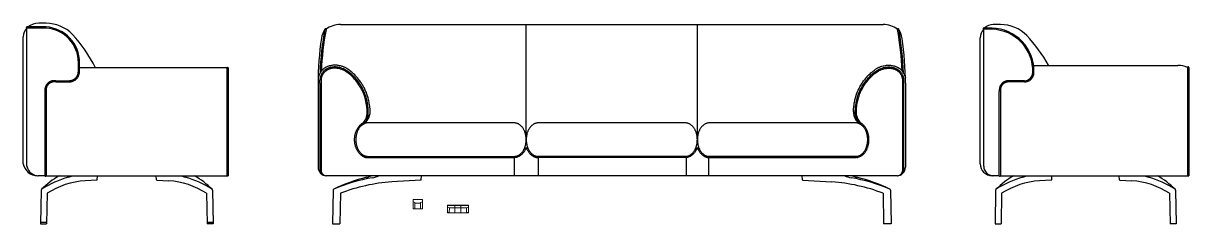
# Model space of a CAD drawing. Header units: inches. Extents: x 327481 to 195042051, y -335014 to 44773228.
# Drawn here: x 394251 to 399112, y -319602 to -318767 of the extents above; entities that cross this region are included whole.
import ezdxf

# ---------------------------------------------------------------- set-up
doc = ezdxf.new("R2010")
doc.units = ezdxf.units.IN
doc.header["$MEASUREMENT"] = 0
doc.layers.add('furniture', color=251, linetype='Continuous', lineweight=13)

# ---------------------------------------------------------------- blocks, each defined once
blk = doc.blocks.new('dtjmh')
at = {"color": 0, "ltscale": 60}
for p, q in [((396299.4, -320697.4), (396342.8, -320697.4)), ((396299.4, -320697.6), (396342.8, -320697.6)), ((396299.4, -320697.7), (396299.4, -320727.8)), ((396306.8, -320727.6), (396299.4, -320727.6)), ((396330.1, -320727.8), (396299.4, -320727.8)), ((396330.1, -320697), (396300.1, -320697)), ((396307, -320707.1), (396306.8, -320727.8)), ((396330.1, -320707.1), (396306.8, -320707.1)), ((396330.1, -320697), (396330.1, -320707.1)), ((396330.1, -320697), (396330.1, -320707.1)), ((396330.1, -320697), (396342.8, -320697)), ((396330.1, -320707.1), (396342.8, -320707.1)), ((396330.1, -320707.8), (396330.1, -320727.1)), ((396330.1, -320707.8), (396330.1, -320727.1)), ((396330.1, -320727.8), (396342.8, -320727.8)), ((396355.4, -320697), (396342.8, -320697)), ((396386.1, -320697.4), (396342.8, -320697.4)), ((396386.2, -320697.6), (396342.8, -320697.6)), ((396355.4, -320707.1), (396342.8, -320707.1)), ((396355.4, -320727.8), (396342.8, -320727.8)), ((396355.4, -320697), (396385.5, -320697)), ((396355.4, -320697), (396355.4, -320707.1)), ((396355.4, -320697), (396355.4, -320707.1)), ((396355.4, -320707.1), (396378.8, -320707.1)), ((396355.4, -320707.8), (396355.4, -320727.1)), ((396355.4, -320707.8), (396355.4, -320727.1)), ((396355.4, -320727.8), (396386.2, -320727.8)), ((396378.5, -320707.1), (396378.8, -320727.8)), ((396378.8, -320727.6), (396386.2, -320727.6)), ((396386.2, -320697.7), (396386.2, -320727.8))]:
    blk.add_line(p, q, dxfattribs=at)
for centre, radius, start, end in [((396300.1, -320697.7), 0.709, 90, 180), ((396307, -320692.7), 14.4, 237.8397, 269.0592), ((396329.4, -320707.8), 0.709, 0, 90), ((396329.4, -320707.8), 0.709, 0, 90), ((396329.4, -320727.1), 0.709, 270, 0), ((396329.4, -320727.1), 0.709, 270, 0), ((396330.8, -320707.8), 0.709, 90, 180), ((396330.8, -320707.8), 0.709, 90, 180), ((396330.8, -320727.1), 0.709, 180, 270), ((396330.8, -320727.1), 0.709, 180, 270), ((396354.7, -320707.8), 0.709, 0, 90), ((396354.7, -320707.8), 0.709, 0, 90), ((396354.7, -320727.1), 0.709, 270, 0), ((396354.7, -320727.1), 0.709, 270, 0), ((396356.1, -320707.8), 0.709, 90, 180), ((396356.1, -320707.8), 0.709, 90, 180), ((396356.1, -320727.1), 0.709, 180, 270), ((396356.1, -320727.1), 0.709, 180, 270), ((396378.5, -320692.7), 14.4, 270.9408, 302.1603), ((396385.5, -320697.7), 0.709, 0, 90)]:
    blk.add_arc(centre, radius, start, end, dxfattribs=at)
blk = doc.blocks.new('dfdsgh')
at = {"color": 0, "ltscale": 60}
for p, q in [((393559.8, -320138.9), (393559.8, -320176.2)), ((393597.5, -320137), (393561.7, -320137)), ((393567.6, -320149.3), (393567.6, -320176.2)), ((393579.6, -320152), (393567.6, -320152)), ((393579.6, -320152), (393591.6, -320152)), ((393591.6, -320149.3), (393591.6, -320176.2)), ((393599.3, -320138.9), (393599.3, -320176.2)), ((393599.3, -320176.2), (393559.8, -320176.2))]:
    blk.add_line(p, q, dxfattribs=at)
for centre, radius, start, end in [((393561.7, -320138.9), 1.86, 90, 180), ((393561.7, -320145.7), 1.86, 180, 257.4913), ((393551.2, -320192.8), 46.5, 69.3925, 77.4913), ((393607.9, -320192.8), 46.5, 102.4983, 110.6075), ((393597.5, -320138.9), 1.86, 0, 90), ((393597.5, -320145.7), 1.86, 282.4983, 0)]:
    blk.add_arc(centre, radius, start, end, dxfattribs=at)

msp = doc.modelspace()

# ---------------------------------------------------------------- linework, layer by layer
at = {"color": 0, "ltscale": 60}
for p, q in [((394345.622, -318781.541), (394265.939, -318781.541)), ((394265.939, -319361.541), (394265.939, -318786.541)), ((394345.622, -318786.541), (394265.939, -318786.541)), ((394345.622, -318766.541), (394315.468, -318766.541)), ((395573.645, -318771.541), (397837.687, -318771.541)), ((396348.761, -319251.098), (396348.761, -318771.541)), ((397062.571, -319251.098), (397062.571, -318771.541)), ((398291.925, -318786.541), (398257.177, -318786.541)), ((398257.177, -319361.541), (398257.177, -318791.541)), ((398291.925, -318791.541), (398257.177, -318791.541)), ((398326.861, -318771.541), (398296.707, -318771.541)), ((394250.939, -319351.541), (394250.939, -318822.248)), ((398242.177, -319351.541), (398242.177, -318827.248)), ((394480.622, -318964.605), (394480.622, -318931.541)), ((394485.622, -318964.874), (394485.622, -318931.541)), ((398465.021, -318941.796), (399066.996, -318941.796)), ((395099.939, -318951.723), (394485.622, -318951.723)), ((395099.939, -318951.723), (395099.939, -319401.541)), ((395104.939, -318951.723), (395104.939, -319401.541)), ((399107.177, -318950.223), (399107.177, -319401.541)), ((399112.177, -318950.223), (399112.177, -319401.541)), ((394385.939, -319010.704), (394439.497, -319010.704)), ((394385.975, -319005.704), (394439.523, -319005.704)), ((395480.666, -319016.593), (395480.666, -319366.541)), ((395488.166, -319016.593), (395488.166, -319376.541)), ((395493.166, -319003.3), (395493.166, -319381.541)), ((397918.166, -319016.593), (397918.166, -319381.541)), ((397923.166, -319016.593), (397923.166, -319376.541)), ((397930.666, -319016.593), (397930.666, -319366.541)), ((398322.177, -319401.541), (398322.177, -319050.741)), ((397012.608, -319181.541), (396395.348, -319181.541)), ((396298.803, -319326.098), (396298.803, -319401.541)), ((396398.72, -319326.098), (396398.72, -319401.541)), ((397012.571, -319321.098), (396398.761, -319321.098)), ((397015.315, -319326.498), (397015.315, -319401.541)), ((397109.706, -319326.498), (397109.706, -319401.541)), ((397726.308, -319321.098), (397112.571, -319321.098)), ((394340.939, -319401.541), (394310.939, -319401.541)), ((394345.939, -319401.541), (395104.939, -319401.541)), ((394558.605, -319419.661), (394508.45, -319422.942)), ((394559.538, -319418.715), (394560.438, -319401.541)), ((394806.339, -319418.715), (394805.439, -319401.541)), ((394807.272, -319419.661), (394857.427, -319422.942)), ((397898.166, -319401.541), (395513.166, -319401.541)), ((395909.798, -319419.661), (395787.578, -319427.656)), ((395910.732, -319418.715), (395911.632, -319401.541)), ((397500.601, -319418.715), (397499.701, -319401.541)), ((397501.534, -319419.661), (397623.755, -319427.656)), ((398322.177, -319401.541), (398292.177, -319401.541)), ((398326.662, -319401.541), (399112.177, -319401.541)), ((398539.844, -319419.661), (398489.689, -319422.942)), ((398540.777, -319418.715), (398541.677, -319401.541)), ((398823.577, -319418.715), (398822.677, -319401.541)), ((398824.511, -319419.661), (398874.665, -319422.942)), ((394325.545, -319461.845), (394323.2, -319601.541)), ((394350.386, -319474.94), (394348.267, -319601.541)), ((395015.491, -319474.94), (395017.61, -319601.541)), ((395040.332, -319461.845), (395042.677, -319601.541)), ((395542.838, -319461.845), (395540.493, -319601.541)), ((395573.713, -319474.94), (395571.593, -319601.541)), ((397837.62, -319474.94), (397839.739, -319601.541)), ((397868.494, -319461.845), (397870.84, -319601.541)), ((398306.784, -319461.845), (398304.438, -319601.541)), ((398331.625, -319474.94), (398329.505, -319601.541)), ((399032.729, -319474.94), (399034.849, -319601.541)), ((399057.57, -319461.845), (399059.916, -319601.541)), ((394323.2, -319601.541), (394348.267, -319601.541)), ((394323.3, -319595.541), (394348.367, -319595.541)), ((395017.51, -319595.541), (395042.577, -319595.541)), ((395042.677, -319601.541), (395017.61, -319601.541)), ((395540.493, -319601.541), (395571.593, -319601.541)), ((397870.84, -319601.541), (397839.739, -319601.541)), ((398304.438, -319601.541), (398329.505, -319601.541)), ((399059.916, -319601.541), (399034.849, -319601.541))]:
    msp.add_line(p, q, dxfattribs=at)
for points in [[(395697.574, -319135.075), (395697.474, -319130.36), (395697.117, -319123.329), (395696.534, -319116.364), (395695.956, -319111.146), (395695.266, -319105.94), (395694.244, -319099.411), (395693.364, -319094.535), (395692.383, -319089.679), (395691.296, -319084.824), (395689.466, -319077.588), (395688.106, -319072.782), (395685.856, -319065.636), (395684.384, -319061.388), (395682.004, -319055.078), (395680.307, -319050.916), (395677.596, -319044.743), (395675.682, -319040.678), (395672.652, -319034.657), (395670.529, -319030.699), (395667.192, -319024.845), (395664.869, -319021.004), (395661.236, -319015.333), (395657.749, -319010.228), (395655.038, -319006.465), (395652.248, -319002.762), (395649.379, -318999.12), (395644.931, -318993.777), (395641.87, -318990.297), (395637.137, -318985.206), (395633.595, -318981.609), (395628.126, -318976.373), (395624.619, -318973.201), (395621.046, -318970.106), (395617.408, -318967.084), (395613.708, -318964.137), (395610.407, -318961.615), (395605.342, -318957.986), (395603.107, -318956.495), (395600.836, -318955.057), (395598.477, -318953.648), (395596.079, -318952.309), (395594.085, -318951.268), (395591.043, -318949.812), (395588.288, -318948.627), (395586.193, -318947.805), (395584.078, -318947.038), (395581.491, -318946.176), (395578.881, -318945.385), (395573.684, -318944.007), (395570.574, -318943.291), (395565.875, -318942.371), (395563.455, -318941.979), (395559.808, -318941.505), (395557.315, -318941.266), (395553.566, -318941.042), (395550.117, -318940.989), (395547.53, -318941.045), (395544.946, -318941.18), (395542.378, -318941.395), (395538.542, -318941.861), (395536.005, -318942.267), (395532.226, -318943.015), (395529.474, -318943.671), (395527.426, -318944.223), (395525.394, -318944.83), (395523.343, -318945.504), (395520.305, -318946.625), (395518.276, -318947.461), (395515.285, -318948.834), (395513.466, -318949.757), (395511.677, -318950.736), (395509.901, -318951.781), (395508.16, -318952.883), (395506.439, -318954.055), (395504.758, -318955.285), (395503.103, -318956.588), (395501.496, -318957.951), (395500.233, -318959.098), (395498.406, -318960.891), (395497.088, -318962.296), (395495.819, -318963.747), (395494.626, -318965.208), (395493.48, -318966.705), (395492.391, -318968.221), (395491.347, -318969.769), (395489.811, -318972.231), (395488.727, -318974.119), (395487.697, -318976.037), (395486.655, -318978.124), (395485.221, -318981.316), (395484.546, -318982.997), (395483.629, -318985.554), (395480.86, -318994.374)], [(397713.759, -319135.075), (397713.859, -319130.36), (397714.216, -319123.329), (397714.799, -319116.364), (397715.376, -319111.146), (397716.066, -319105.94), (397717.089, -319099.411), (397717.969, -319094.535), (397718.95, -319089.679), (397720.037, -319084.824), (397721.866, -319077.588), (397723.227, -319072.782), (397725.476, -319065.636), (397726.949, -319061.388), (397729.328, -319055.078), (397731.026, -319050.916), (397733.737, -319044.743), (397735.651, -319040.678), (397738.681, -319034.657), (397740.803, -319030.699), (397744.14, -319024.845), (397746.464, -319021.004), (397750.096, -319015.333), (397753.584, -319010.228), (397756.295, -319006.465), (397759.085, -319002.762), (397761.953, -318999.12), (397766.402, -318993.777), (397769.463, -318990.297), (397774.196, -318985.206), (397777.737, -318981.609), (397783.207, -318976.373), (397786.713, -318973.201), (397790.286, -318970.106), (397793.925, -318967.084), (397797.625, -318964.137), (397800.926, -318961.615), (397805.991, -318957.986), (397808.226, -318956.495), (397810.496, -318955.057), (397812.855, -318953.648), (397815.254, -318952.309), (397817.248, -318951.268), (397820.289, -318949.812), (397823.045, -318948.627), (397825.14, -318947.805), (397827.255, -318947.038), (397829.842, -318946.176), (397832.451, -318945.385), (397837.649, -318944.007), (397840.759, -318943.291), (397845.457, -318942.371), (397847.878, -318941.979), (397851.525, -318941.505), (397854.017, -318941.266), (397857.767, -318941.042), (397861.216, -318940.989), (397863.803, -318941.045), (397866.387, -318941.18), (397868.955, -318941.395), (397872.791, -318941.861), (397875.327, -318942.267), (397879.107, -318943.015), (397881.858, -318943.671), (397883.906, -318944.223), (397885.939, -318944.83), (397887.99, -318945.504), (397891.028, -318946.625), (397893.057, -318947.461), (397896.048, -318948.834), (397897.866, -318949.757), (397899.656, -318950.736), (397901.431, -318951.781), (397903.172, -318952.883), (397904.894, -318954.055), (397906.575, -318955.285), (397908.23, -318956.588), (397909.836, -318957.951), (397911.1, -318959.098), (397912.927, -318960.891), (397914.245, -318962.296), (397915.514, -318963.747), (397916.707, -318965.208), (397917.853, -318966.705), (397918.942, -318968.221), (397919.985, -318969.769), (397921.521, -318972.231), (397922.606, -318974.119), (397923.635, -318976.037), (397924.678, -318978.124), (397926.112, -318981.316), (397926.787, -318982.997), (397930.452, -318993.217)], [(394439.523, -319005.704), (394441.298, -319005.675), (394443.052, -319005.588), (394444.784, -319005.441), (394446.491, -319005.237), (394448.173, -319004.975), (394449.828, -319004.654), (394451.453, -319004.277), (394453.049, -319003.842), (394454.612, -319003.35), (394456.142, -319002.803), (394457.637, -319002.199), (394459.095, -319001.541), (394460.516, -319000.828), (394461.898, -319000.061), (394463.239, -318999.241), (394464.538, -318998.369), (394465.794, -318997.445), (394467.006, -318996.471), (394468.173, -318995.447), (394469.293, -318994.374), (394470.365, -318993.254), (394471.389, -318992.088), (394472.363, -318990.876), (394473.287, -318989.619), (394474.159, -318988.32), (394474.979, -318986.979), (394475.746, -318985.597), (394476.459, -318984.177), (394477.118, -318982.718), (394477.721, -318981.223), (394478.269, -318979.693), (394478.761, -318978.13), (394479.195, -318976.535), (394479.573, -318974.909), (394479.893, -318973.254), (394480.156, -318971.572), (394480.36, -318969.865), (394480.506, -318968.133), (394480.594, -318966.379), (394480.623, -318964.605)], [(394439.523, -319010.704), (394442.055, -319010.65), (394444.556, -319010.486), (394447.022, -319010.211), (394449.449, -319009.826), (394451.834, -319009.33), (394454.17, -319008.723), (394456.455, -319008.005), (394458.683, -319007.177), (394460.851, -319006.24), (394462.952, -319005.195), (394464.984, -319004.043), (394466.941, -319002.786), (394468.818, -319001.427), (394470.612, -318999.967), (394472.319, -318998.41), (394473.934, -318996.76), (394475.454, -318995.02), (394476.876, -318993.193), (394478.197, -318991.285), (394479.414, -318989.299), (394480.525, -318987.24), (394481.529, -318985.113), (394482.425, -318982.922), (394483.21, -318980.671), (394483.886, -318978.366), (394484.45, -318976.011), (394484.904, -318973.61), (394485.247, -318971.167), (394485.48, -318968.687), (394485.602, -318966.174), (394485.622, -318964.874)], [(395688.987, -319152.243), (395689.311, -319150.032), (395689.572, -319147.813), (395689.797, -319145.263), (395690.004, -319141.43), (395690.074, -319138.288), (395690.074, -319135.145), (395689.977, -319130.618), (395689.634, -319123.834), (395689.07, -319117.087), (395688.51, -319112.039), (395687.842, -319107.004), (395686.851, -319100.676), (395685.998, -319095.948), (395685.047, -319091.24), (395683.996, -319086.545), (395682.227, -319079.548), (395680.914, -319074.911), (395678.744, -319068.016), (395677.324, -319063.92), (395675.03, -319057.836), (395673.392, -319053.822), (395670.778, -319047.867), (395668.93, -319043.943), (395666.006, -319038.133), (395663.957, -319034.311), (395660.735, -319028.66), (395658.492, -319024.951), (395654.984, -319019.475), (395651.617, -319014.547), (395649, -319010.915), (395646.307, -319007.339), (395643.539, -319003.825), (395639.246, -318998.669), (395636.294, -318995.313), (395631.729, -318990.403), (395628.312, -318986.932), (395623.035, -318981.88), (395619.647, -318978.816), (395616.195, -318975.825), (395612.675, -318972.902), (395609.095, -318970.051), (395605.945, -318967.643), (395601.112, -318964.179), (395596.903, -318961.443), (395594.731, -318960.146), (395592.522, -318958.912), (395590.712, -318957.967), (395587.95, -318956.644), (395585.44, -318955.566), (395581.607, -318954.119), (395577.764, -318952.874), (395574.85, -318952.045), (395571.915, -318951.295), (395568.997, -318950.623), (395564.592, -318949.76), (395561.795, -318949.317), (395558.986, -318948.96), (395556.712, -318948.741), (395553.291, -318948.537), (395550.155, -318948.489), (395547.804, -318948.54), (395545.455, -318948.663), (395543.113, -318948.858), (395539.615, -318949.284), (395537.298, -318949.654), (395533.844, -318950.338), (395531.344, -318950.934), (395527.635, -318951.987), (395525.79, -318952.593), (395523.057, -318953.602), (395521.246, -318954.348), (395518.577, -318955.573), (395516.965, -318956.392), (395515.378, -318957.259), (395513.811, -318958.181), (395512.275, -318959.154), (395510.765, -318960.181), (395509.292, -318961.259), (395507.851, -318962.394), (395506.453, -318963.58), (395505.094, -318964.823), (395503.784, -318966.118), (395502.645, -318967.333), (395501.548, -318968.587), (395499.901, -318970.643), (395498.734, -318972.238), (395497.624, -318973.874), (395496.248, -318976.08), (395495.277, -318977.771), (395494.355, -318979.49), (395493.423, -318981.356), (395492.14, -318984.209), (395491.408, -318986.052), (395490.746, -318987.92), (395490.265, -318989.452), (395489.644, -318991.778), (395489.251, -318993.594), (395488.792, -318996.343), (395488.475, -318999.006), (395488.174, -319003.027)], [(395684.049, -319151.454), (395684.354, -319149.379), (395684.598, -319147.298), (395684.811, -319144.885), (395684.956, -319142.466), (395685.067, -319138.831), (395685.074, -319135.192), (395684.94, -319129.677), (395684.645, -319124.169), (395684.2, -319118.671), (395683.613, -319113.185), (395682.893, -319107.713), (395681.655, -319099.975), (395680.157, -319092.282), (395678.389, -319084.647), (395676.341, -319077.083), (395675.208, -319073.331), (395674.002, -319069.602), (395672.258, -319064.615), (395670.381, -319059.675), (395668.371, -319054.785), (395666.232, -319049.949), (395663.966, -319045.169), (395661.575, -319040.45), (395659.063, -319035.793), (395656.43, -319031.204), (395653.681, -319026.684), (395650.816, -319022.237), (395646.685, -319016.237), (395642.346, -319010.391), (395637.802, -319004.708), (395633.06, -318999.197), (395628.124, -318993.868), (395623.945, -318989.647), (395619.641, -318985.552), (395615.217, -318981.58), (395610.676, -318977.727), (395606.02, -318973.993), (395602.199, -318971.089), (395598.292, -318968.308), (395594.281, -318965.7), (395592.232, -318964.476), (395590.151, -318963.314), (395588.037, -318962.219), (395585.888, -318961.199), (395582.952, -318959.954), (395579.96, -318958.84), (395576.919, -318957.843), (395573.841, -318956.952), (395570.735, -318956.154), (395567.246, -318955.362), (395563.736, -318954.686), (395560.208, -318954.145), (395556.665, -318953.755), (395553.107, -318953.534), (395549.452, -318953.497), (395545.795, -318953.652), (395542.147, -318953.993), (395538.52, -318954.517), (395534.924, -318955.22), (395532.009, -318955.928), (395529.129, -318956.759), (395526.292, -318957.721), (395523.504, -318958.821), (395520.773, -318960.065), (395519.298, -318960.814), (395517.845, -318961.608), (395516.418, -318962.448), (395515.018, -318963.334), (395513.649, -318964.265), (395512.314, -318965.242), (395511.016, -318966.265), (395509.757, -318967.332), (395508.541, -318968.445), (395507.369, -318969.603), (395506.349, -318970.691), (395505.368, -318971.814), (395504.424, -318972.969), (395502.646, -318975.369), (395501.007, -318977.875), (395499.865, -318979.812), (395498.794, -318981.792), (395497.728, -318983.946), (395496.753, -318986.139), (395495.882, -318988.369), (395495.13, -318990.635), (395494.508, -318992.936), (395494.077, -318994.977), (395493.743, -318997.04), (395493.489, -318999.118), (395493.166, -319003.301)], [(397722.346, -319152.243), (397722.022, -319150.032), (397721.761, -319147.813), (397721.536, -319145.263), (397721.329, -319141.43), (397721.259, -319138.288), (397721.259, -319135.145), (397721.356, -319130.618), (397721.699, -319123.834), (397722.263, -319117.087), (397722.822, -319112.039), (397723.49, -319107.004), (397724.481, -319100.676), (397725.335, -319095.948), (397726.285, -319091.24), (397727.337, -319086.545), (397729.106, -319079.548), (397730.418, -319074.911), (397732.589, -319068.016), (397734.009, -319063.92), (397736.303, -319057.836), (397737.94, -319053.822), (397740.555, -319047.867), (397742.403, -319043.943), (397745.327, -319038.133), (397747.376, -319034.311), (397750.598, -319028.66), (397752.841, -319024.951), (397756.349, -319019.475), (397759.716, -319014.547), (397762.332, -319010.915), (397765.026, -319007.339), (397767.794, -319003.825), (397772.087, -318998.669), (397775.039, -318995.313), (397779.603, -318990.403), (397783.02, -318986.932), (397788.298, -318981.88), (397791.685, -318978.816), (397795.137, -318975.825), (397798.658, -318972.902), (397802.238, -318970.051), (397805.388, -318967.643), (397810.221, -318964.179), (397814.43, -318961.443), (397816.602, -318960.146), (397818.81, -318958.912), (397820.621, -318957.967), (397823.383, -318956.644), (397825.892, -318955.566), (397829.726, -318954.119), (397833.568, -318952.874), (397836.482, -318952.045), (397839.418, -318951.295), (397842.335, -318950.623), (397846.741, -318949.76), (397849.537, -318949.317), (397852.346, -318948.96), (397854.621, -318948.741), (397858.042, -318948.537), (397861.177, -318948.489), (397863.529, -318948.54), (397865.878, -318948.663), (397868.219, -318948.858), (397871.718, -318949.284), (397874.035, -318949.654), (397877.488, -318950.338), (397879.989, -318950.934), (397883.698, -318951.987), (397885.543, -318952.593), (397888.276, -318953.602), (397890.086, -318954.348), (397892.755, -318955.573), (397894.368, -318956.392), (397895.955, -318957.259), (397897.522, -318958.181), (397899.058, -318959.154), (397900.567, -318960.181), (397902.041, -318961.259), (397903.482, -318962.394), (397904.88, -318963.58), (397906.239, -318964.823), (397907.549, -318966.118), (397908.688, -318967.333), (397909.784, -318968.587), (397911.431, -318970.643), (397912.599, -318972.238), (397913.708, -318973.874), (397915.084, -318976.08), (397916.056, -318977.771), (397916.977, -318979.49), (397917.91, -318981.356), (397919.193, -318984.209), (397919.925, -318986.052), (397920.587, -318987.92), (397921.068, -318989.452), (397921.689, -318991.778), (397922.082, -318993.594), (397922.541, -318996.343), (397922.858, -318999.006), (397923.159, -319003.027)], [(397727.283, -319151.454), (397726.979, -319149.379), (397726.734, -319147.298), (397726.522, -319144.885), (397726.376, -319142.466), (397726.266, -319138.831), (397726.258, -319135.192), (397726.393, -319129.677), (397726.688, -319124.169), (397727.133, -319118.671), (397727.72, -319113.185), (397728.44, -319107.713), (397729.678, -319099.975), (397731.176, -319092.282), (397732.944, -319084.647), (397734.992, -319077.083), (397736.124, -319073.331), (397737.331, -319069.602), (397739.074, -319064.615), (397740.952, -319059.675), (397742.962, -319054.785), (397745.101, -319049.949), (397747.367, -319045.169), (397749.757, -319040.45), (397752.27, -319035.793), (397754.902, -319031.204), (397757.652, -319026.684), (397760.517, -319022.237), (397764.648, -319016.237), (397768.987, -319010.391), (397773.53, -319004.708), (397778.272, -318999.197), (397783.208, -318993.868), (397787.388, -318989.647), (397791.692, -318985.552), (397796.115, -318981.58), (397800.657, -318977.727), (397805.313, -318973.993), (397809.133, -318971.089), (397813.041, -318968.308), (397817.052, -318965.7), (397819.101, -318964.476), (397821.181, -318963.314), (397823.295, -318962.219), (397825.445, -318961.199), (397828.38, -318959.954), (397831.373, -318958.84), (397834.413, -318957.843), (397837.491, -318956.952), (397840.598, -318956.154), (397844.087, -318955.362), (397847.596, -318954.686), (397851.124, -318954.145), (397854.668, -318953.755), (397858.225, -318953.534), (397861.881, -318953.497), (397865.538, -318953.652), (397869.185, -318953.993), (397872.813, -318954.517), (397876.409, -318955.22), (397879.324, -318955.928), (397882.204, -318956.759), (397885.041, -318957.721), (397887.829, -318958.821), (397890.56, -318960.065), (397892.035, -318960.814), (397893.488, -318961.608), (397894.915, -318962.448), (397896.315, -318963.334), (397897.683, -318964.265), (397899.018, -318965.242), (397900.317, -318966.265), (397901.576, -318967.332), (397902.792, -318968.445), (397903.963, -318969.603), (397904.983, -318970.691), (397905.965, -318971.814), (397906.909, -318972.969), (397908.687, -318975.369), (397910.326, -318977.875), (397911.468, -318979.812), (397912.539, -318981.792), (397913.605, -318983.946), (397914.58, -318986.139), (397915.45, -318988.369), (397916.203, -318990.635), (397916.825, -318992.936), (397917.255, -318994.977), (397917.59, -318997.04), (397917.843, -318999.118), (397918.166, -319003.301)], [(394385.975, -319005.704), (394383.955, -319005.593), (394381.956, -319005.554), (394379.981, -319005.588), (394378.032, -319005.694), (394376.111, -319005.873), (394374.22, -319006.124), (394372.361, -319006.446), (394370.538, -319006.84), (394368.752, -319007.305), (394367.004, -319007.84), (394365.299, -319008.445), (394363.636, -319009.119), (394362.018, -319009.862), (394360.448, -319010.671), (394358.927, -319011.547), (394357.457, -319012.489), (394356.039, -319013.494), (394354.676, -319014.563), (394353.369, -319015.694), (394352.119, -319016.884), (394350.928, -319018.134), (394349.797, -319019.442), (394348.729, -319020.805), (394347.723, -319022.223), (394346.782, -319023.693), (394345.905, -319025.214), (394345.096, -319026.784), (394344.353, -319028.402), (394343.679, -319030.064), (394343.074, -319031.77), (394342.539, -319033.517), (394342.074, -319035.304), (394341.68, -319037.127), (394341.358, -319038.985), (394341.107, -319040.876), (394340.939, -319042.691), (394340.939, -319401.541)], [(394385.613, -319010.691), (394383.769, -319010.59), (394381.95, -319010.554), (394380.159, -319010.585), (394378.399, -319010.681), (394376.67, -319010.841), (394374.975, -319011.066), (394373.316, -319011.354), (394371.695, -319011.704), (394370.113, -319012.116), (394368.572, -319012.588), (394367.073, -319013.119), (394365.618, -319013.709), (394364.207, -319014.357), (394362.842, -319015.061), (394361.523, -319015.82), (394360.252, -319016.634), (394359.029, -319017.502), (394357.854, -319018.423), (394356.729, -319019.396), (394355.654, -319020.42), (394354.63, -319021.495), (394353.657, -319022.62), (394352.736, -319023.795), (394351.869, -319025.018), (394351.055, -319026.289), (394350.295, -319027.608), (394349.591, -319028.973), (394348.944, -319030.384), (394348.354, -319031.839), (394347.822, -319033.338), (394347.35, -319034.879), (394346.938, -319036.461), (394346.588, -319038.082), (394346.3, -319039.741), (394346.076, -319041.436), (394345.939, -319042.912), (394345.939, -319401.541)], [(398426.861, -319005.704), (398359.164, -319005.704), (398357.349, -319005.873), (398355.458, -319006.124), (398353.6, -319006.446), (398351.777, -319006.84), (398349.99, -319007.305), (398348.243, -319007.84), (398346.537, -319008.445), (398344.875, -319009.119), (398343.257, -319009.862), (398341.687, -319010.671), (398340.166, -319011.547), (398338.696, -319012.489), (398337.278, -319013.494), (398335.915, -319014.563), (398334.607, -319015.694), (398333.357, -319016.884), (398332.167, -319018.134), (398331.036, -319019.442), (398329.967, -319020.805), (398328.962, -319022.223), (398328.02, -319023.693), (398327.144, -319025.214), (398326.334, -319026.784), (398325.592, -319028.402), (398324.918, -319030.064), (398324.313, -319031.77), (398323.778, -319033.517), (398323.313, -319035.304), (398322.919, -319037.127), (398322.596, -319038.985), (398322.346, -319040.876), (398322.167, -319042.798), (398322.061, -319044.747), (398322.027, -319046.722), (398322.066, -319048.721), (398322.177, -319050.741)], [(398426.861, -319010.704), (398359.385, -319010.704), (398357.909, -319010.841), (398356.214, -319011.066), (398354.555, -319011.354), (398352.934, -319011.704), (398351.352, -319012.116), (398349.811, -319012.588), (398348.312, -319013.119), (398346.857, -319013.709), (398345.446, -319014.357), (398344.081, -319015.061), (398342.762, -319015.82), (398341.491, -319016.634), (398340.267, -319017.502), (398339.093, -319018.423), (398337.968, -319019.396), (398336.893, -319020.42), (398335.869, -319021.495), (398334.896, -319022.62), (398333.975, -319023.795), (398333.107, -319025.018), (398332.293, -319026.289), (398331.534, -319027.608), (398330.83, -319028.973), (398330.182, -319030.384), (398329.592, -319031.839), (398329.061, -319033.338), (398328.589, -319034.879), (398328.177, -319036.461), (398327.827, -319038.082), (398327.539, -319039.741), (398327.314, -319041.436), (398327.177, -319042.912), (398327.177, -319401.541)], [(395632.958, -319251.332), (395633.005, -319248.451), (395633.133, -319245.575), (395633.342, -319242.708), (395633.63, -319239.853), (395633.999, -319237.015), (395634.446, -319234.198), (395634.973, -319231.405), (395635.578, -319228.642), (395636.26, -319225.911), (395637.019, -319223.216), (395637.853, -319220.563), (395638.763, -319217.953), (395639.746, -319215.392), (395640.801, -319212.882), (395641.928, -319210.428), (395643.126, -319208.033), (395644.391, -319205.7), (395645.725, -319203.434), (395647.123, -319201.237), (395648.586, -319199.113), (395650.112, -319197.065), (395651.698, -319195.096), (395653.343, -319193.211), (395655.045, -319191.411), (395656.802, -319189.7), (395658.612, -319188.081), (395660.473, -319186.557), (395662.381, -319185.131), (395663.05, -319184.662)], [(396298.798, -319181.541), (395688.272, -319181.541), (395685.163, -319181.7), (395683.231, -319181.904), (395681.306, -319182.213), (395679.391, -319182.626), (395677.489, -319183.142), (395675.603, -319183.761), (395673.735, -319184.482), (395671.888, -319185.304), (395670.066, -319186.226), (395668.27, -319187.245), (395666.505, -319188.361), (395664.771, -319189.572), (395663.072, -319190.876), (395661.411, -319192.272), (395659.789, -319193.756), (395658.21, -319195.328), (395656.675, -319196.983), (395655.187, -319198.721), (395653.749, -319200.538), (395652.362, -319202.432), (395651.028, -319204.4), (395649.75, -319206.438), (395648.529, -319208.544), (395647.367, -319210.715), (395646.266, -319212.948), (395645.228, -319215.238), (395644.254, -319217.583), (395643.346, -319219.979), (395642.505, -319222.422), (395641.732, -319224.91), (395641.028, -319227.437), (395640.395, -319230.001), (395639.833, -319232.597), (395639.344, -319235.221), (395638.927, -319237.87), (395638.584, -319240.54), (395638.315, -319243.226), (395638.121, -319245.925), (395638.002, -319248.633), (395637.958, -319251.344)], [(396348.761, -319251.344), (396348.716, -319248.604), (396348.594, -319245.868), (396348.396, -319243.141), (396348.121, -319240.426), (396347.771, -319237.729), (396347.346, -319235.053), (396346.846, -319232.403), (396346.273, -319229.782), (396345.627, -319227.194), (396344.908, -319224.644), (396344.119, -319222.135), (396343.261, -319219.671), (396342.334, -319217.257), (396341.34, -319214.895), (396340.281, -319212.589), (396339.159, -319210.343), (396337.974, -319208.16), (396336.729, -319206.044), (396335.427, -319203.997), (396334.067, -319202.024), (396332.654, -319200.127), (396331.189, -319198.308), (396329.674, -319196.572), (396328.111, -319194.92), (396326.504, -319193.354), (396324.854, -319191.878), (396323.164, -319190.494), (396321.437, -319189.203), (396319.674, -319188.008), (396317.88, -319186.91), (396316.057, -319185.912), (396314.207, -319185.014), (396312.333, -319184.219), (396310.438, -319183.526), (396308.526, -319182.938), (396306.598, -319182.456), (396304.659, -319182.079), (396302.71, -319181.809), (396300.755, -319181.646), (396298.798, -319181.591)], [(396398.725, -319181.591), (396396.767, -319181.646), (396394.813, -319181.809), (396392.864, -319182.079), (396390.925, -319182.456), (396388.997, -319182.938), (396387.085, -319183.526), (396385.19, -319184.219), (396383.316, -319185.014), (396381.466, -319185.912), (396379.643, -319186.91), (396377.849, -319188.008), (396376.086, -319189.203), (396374.359, -319190.494), (396372.669, -319191.878), (396371.019, -319193.354), (396369.412, -319194.92), (396367.849, -319196.572), (396366.334, -319198.308), (396364.869, -319200.127), (396363.456, -319202.024), (396362.096, -319203.997), (396360.793, -319206.044), (396359.549, -319208.16), (396358.364, -319210.343), (396357.242, -319212.589), (396356.183, -319214.895), (396355.189, -319217.257), (396354.262, -319219.671), (396353.404, -319222.135), (396352.615, -319224.644), (396351.896, -319227.194), (396351.25, -319229.782), (396350.677, -319232.403), (396350.177, -319235.053), (396349.752, -319237.729), (396349.402, -319240.426), (396349.127, -319243.141), (396348.929, -319245.868), (396348.807, -319248.604), (396348.762, -319251.344)], [(397062.571, -319251.344), (397062.526, -319248.604), (397062.404, -319245.868), (397062.206, -319243.141), (397061.931, -319240.426), (397061.581, -319237.729), (397061.156, -319235.053), (397060.656, -319232.403), (397060.083, -319229.782), (397059.436, -319227.194), (397058.718, -319224.644), (397057.929, -319222.135), (397057.07, -319219.671), (397056.144, -319217.257), (397055.15, -319214.895), (397054.091, -319212.589), (397052.968, -319210.343), (397051.784, -319208.16), (397050.539, -319206.044), (397049.236, -319203.997), (397047.877, -319202.024), (397046.464, -319200.127), (397044.999, -319198.308), (397043.484, -319196.572), (397041.921, -319194.92), (397040.314, -319193.354), (397038.664, -319191.878), (397036.974, -319190.494), (397035.246, -319189.203), (397033.484, -319188.008), (397031.69, -319186.91), (397029.866, -319185.912), (397028.016, -319185.014), (397026.142, -319184.219), (397024.248, -319183.526), (397022.335, -319182.938), (397020.408, -319182.456), (397018.468, -319182.079), (397016.52, -319181.809), (397014.565, -319181.646), (397012.608, -319181.591)], [(397112.535, -319181.591), (397110.577, -319181.646), (397108.623, -319181.809), (397106.674, -319182.079), (397104.735, -319182.456), (397102.807, -319182.938), (397100.895, -319183.526), (397099, -319184.219), (397097.126, -319185.014), (397095.276, -319185.912), (397093.452, -319186.91), (397091.658, -319188.008), (397089.896, -319189.203), (397088.169, -319190.494), (397086.479, -319191.878), (397084.829, -319193.354), (397083.221, -319194.92), (397081.659, -319196.572), (397080.144, -319198.308), (397078.679, -319200.127), (397077.265, -319202.024), (397075.906, -319203.997), (397074.603, -319206.044), (397073.359, -319208.16), (397072.174, -319210.343), (397071.051, -319212.589), (397069.992, -319214.895), (397068.999, -319217.257), (397068.072, -319219.671), (397067.213, -319222.135), (397066.424, -319224.644), (397065.706, -319227.194), (397065.06, -319229.782), (397064.486, -319232.403), (397063.987, -319235.053), (397063.561, -319237.729), (397063.211, -319240.426), (397062.937, -319243.141), (397062.739, -319245.868), (397062.617, -319248.604), (397062.572, -319251.344)], [(397773.375, -319251.344), (397773.33, -319248.598), (397773.207, -319245.856), (397773.008, -319243.122), (397772.733, -319240.402), (397772.381, -319237.699), (397771.954, -319235.018), (397771.452, -319232.362), (397770.876, -319229.736), (397770.227, -319227.143), (397769.505, -319224.588), (397768.713, -319222.074), (397767.851, -319219.606), (397766.92, -319217.188), (397765.922, -319214.822), (397764.859, -319212.513), (397763.732, -319210.264), (397762.542, -319208.079), (397761.292, -319205.961), (397759.984, -319203.913), (397758.62, -319201.938), (397757.201, -319200.04), (397755.73, -319198.222), (397754.209, -319196.485), (397752.641, -319194.834), (397751.027, -319193.27), (397749.371, -319191.796), (397747.675, -319190.414), (397745.942, -319189.126), (397744.174, -319187.934), (397742.374, -319186.841), (397740.544, -319185.847), (397738.688, -319184.954), (397736.809, -319184.164), (397734.908, -319183.478), (397732.99, -319182.897), (397731.057, -319182.422), (397729.113, -319182.053), (397727.159, -319181.791), (397725.2, -319181.637), (397721.123, -319181.541), (397112.535, -319181.541)], [(397778.375, -319251.332), (397778.328, -319248.451), (397778.2, -319245.575), (397777.991, -319242.708), (397777.702, -319239.853), (397777.334, -319237.015), (397776.886, -319234.198), (397776.36, -319231.405), (397775.755, -319228.642), (397775.073, -319225.911), (397774.314, -319223.216), (397773.48, -319220.563), (397772.57, -319217.953), (397771.587, -319215.392), (397770.531, -319212.882), (397769.404, -319210.428), (397768.207, -319208.033), (397766.941, -319205.7), (397765.608, -319203.434), (397764.209, -319201.237), (397762.746, -319199.113), (397761.221, -319197.065), (397759.634, -319195.096), (397757.989, -319193.211), (397756.287, -319191.411), (397754.53, -319189.7), (397752.72, -319188.081), (397750.86, -319186.557), (397748.952, -319185.131), (397748.283, -319184.662)], [(395655.045, -319311.278), (395653.343, -319309.478), (395651.698, -319307.592), (395650.112, -319305.624), (395648.586, -319303.576), (395647.123, -319301.452), (395645.725, -319299.255), (395644.391, -319296.989), (395643.126, -319294.656), (395641.928, -319292.261), (395640.801, -319289.807), (395639.746, -319287.297), (395638.763, -319284.736), (395637.853, -319282.126), (395637.019, -319279.472), (395636.26, -319276.778), (395635.578, -319274.047), (395634.973, -319271.283), (395634.446, -319268.491), (395633.999, -319265.674), (395633.63, -319262.835), (395633.342, -319259.981), (395633.133, -319257.113), (395633.005, -319254.237), (395632.958, -319251.357)], [(395637.958, -319251.344), (395638.003, -319254.085), (395638.125, -319256.821), (395638.323, -319259.548), (395638.597, -319262.262), (395638.947, -319264.959), (395639.373, -319267.635), (395639.872, -319270.286), (395640.446, -319272.907), (395641.092, -319275.494), (395641.81, -319278.045), (395642.599, -319280.554), (395643.458, -319283.017), (395644.385, -319285.432), (395645.378, -319287.794), (395646.437, -319290.1), (395647.56, -319292.346), (395648.745, -319294.529), (395649.989, -319296.645), (395651.292, -319298.691), (395652.651, -319300.665), (395654.065, -319302.562), (395655.53, -319304.38), (395657.045, -319306.117), (395658.607, -319307.769), (395660.215, -319309.334), (395661.865, -319310.811), (395663.555, -319312.195), (395665.282, -319313.486), (395667.044, -319314.681), (395668.839, -319315.779), (395670.662, -319316.777), (395672.512, -319317.675), (395674.386, -319318.47), (395676.281, -319319.162), (395678.193, -319319.75), (395680.121, -319320.233), (395682.06, -319320.609), (395684.009, -319320.879), (395685.963, -319321.042), (395687.921, -319321.098), (396298.761, -319321.098)], [(396298.798, -319321.098), (396300.755, -319321.042), (396302.71, -319320.879), (396304.659, -319320.609), (396306.598, -319320.233), (396308.526, -319319.75), (396310.438, -319319.162), (396312.333, -319318.47), (396314.207, -319317.675), (396316.057, -319316.777), (396317.88, -319315.779), (396319.674, -319314.681), (396321.437, -319313.486), (396323.164, -319312.195), (396324.854, -319310.811), (396326.504, -319309.334), (396328.111, -319307.769), (396329.674, -319306.117), (396331.189, -319304.38), (396332.654, -319302.562), (396334.067, -319300.665), (396335.427, -319298.691), (396336.729, -319296.645), (396337.974, -319294.529), (396339.159, -319292.346), (396340.281, -319290.1), (396341.34, -319287.794), (396342.334, -319285.432), (396343.261, -319283.017), (396344.119, -319280.554), (396344.908, -319278.045), (396345.627, -319275.494), (396346.273, -319272.907), (396346.846, -319270.286), (396347.346, -319267.635), (396347.771, -319264.959), (396348.121, -319262.262), (396348.396, -319259.548), (396348.594, -319256.821), (396348.716, -319254.085), (396348.761, -319251.344)], [(396348.762, -319251.344), (396348.807, -319254.085), (396348.929, -319256.821), (396349.127, -319259.548), (396349.402, -319262.262), (396349.752, -319264.959), (396350.177, -319267.635), (396350.677, -319270.286), (396351.25, -319272.907), (396351.896, -319275.494), (396352.615, -319278.045), (396353.404, -319280.554), (396354.262, -319283.017), (396355.189, -319285.432), (396356.183, -319287.794), (396357.242, -319290.1), (396358.364, -319292.346), (396359.549, -319294.529), (396360.793, -319296.645), (396362.096, -319298.691), (396363.456, -319300.665), (396364.869, -319302.562), (396366.334, -319304.38), (396367.849, -319306.117), (396369.412, -319307.769), (396371.019, -319309.334), (396372.669, -319310.811), (396374.359, -319312.195), (396376.086, -319313.486), (396377.849, -319314.681), (396379.643, -319315.779), (396381.466, -319316.777), (396383.316, -319317.675), (396385.19, -319318.47), (396387.085, -319319.162), (396388.997, -319319.75), (396390.925, -319320.233), (396392.864, -319320.609), (396394.813, -319320.879), (396396.767, -319321.042), (396398.725, -319321.098)], [(397012.608, -319321.098), (397014.565, -319321.042), (397016.52, -319320.879), (397018.468, -319320.609), (397020.408, -319320.233), (397022.335, -319319.75), (397024.248, -319319.162), (397026.142, -319318.47), (397028.016, -319317.675), (397029.866, -319316.777), (397031.69, -319315.779), (397033.484, -319314.681), (397035.246, -319313.486), (397036.974, -319312.195), (397038.664, -319310.811), (397040.314, -319309.334), (397041.921, -319307.769), (397043.484, -319306.117), (397044.999, -319304.38), (397046.464, -319302.562), (397047.877, -319300.665), (397049.236, -319298.691), (397050.539, -319296.645), (397051.784, -319294.529), (397052.968, -319292.346), (397054.091, -319290.1), (397055.15, -319287.794), (397056.144, -319285.432), (397057.07, -319283.017), (397057.929, -319280.554), (397058.718, -319278.045), (397059.436, -319275.494), (397060.083, -319272.907), (397060.656, -319270.286), (397061.156, -319267.635), (397061.581, -319264.959), (397061.931, -319262.262), (397062.206, -319259.548), (397062.404, -319256.821), (397062.526, -319254.085), (397062.571, -319251.344)], [(397062.572, -319251.344), (397062.617, -319254.085), (397062.739, -319256.821), (397062.937, -319259.548), (397063.211, -319262.262), (397063.561, -319264.959), (397063.987, -319267.635), (397064.486, -319270.286), (397065.06, -319272.907), (397065.706, -319275.494), (397066.424, -319278.045), (397067.213, -319280.554), (397068.072, -319283.017), (397068.999, -319285.432), (397069.992, -319287.794), (397071.051, -319290.1), (397072.174, -319292.346), (397073.359, -319294.529), (397074.603, -319296.645), (397075.906, -319298.691), (397077.265, -319300.665), (397078.679, -319302.562), (397080.144, -319304.38), (397081.659, -319306.117), (397083.221, -319307.769), (397084.829, -319309.334), (397086.479, -319310.811), (397088.169, -319312.195), (397089.896, -319313.486), (397091.658, -319314.681), (397093.452, -319315.779), (397095.276, -319316.777), (397097.126, -319317.675), (397099, -319318.47), (397100.895, -319319.162), (397102.807, -319319.75), (397104.735, -319320.233), (397106.674, -319320.609), (397108.623, -319320.879), (397110.577, -319321.042), (397112.535, -319321.098)], [(397723.412, -319321.098), (397725.369, -319321.042), (397727.324, -319320.879), (397729.273, -319320.609), (397731.212, -319320.233), (397733.14, -319319.75), (397735.052, -319319.162), (397736.947, -319318.47), (397738.82, -319317.675), (397740.671, -319316.777), (397742.494, -319315.779), (397744.288, -319314.681), (397746.051, -319313.486), (397747.778, -319312.195), (397749.468, -319310.811), (397751.118, -319309.334), (397752.725, -319307.769), (397754.288, -319306.117), (397755.803, -319304.38), (397757.268, -319302.562), (397758.681, -319300.665), (397760.041, -319298.691), (397761.343, -319296.645), (397762.588, -319294.529), (397763.773, -319292.346), (397764.895, -319290.1), (397765.954, -319287.794), (397766.948, -319285.432), (397767.875, -319283.017), (397768.733, -319280.554), (397769.522, -319278.045), (397770.24, -319275.494), (397770.887, -319272.907), (397771.46, -319270.286), (397771.96, -319267.635), (397772.385, -319264.959), (397772.735, -319262.262), (397773.01, -319259.548), (397773.208, -319256.821), (397773.33, -319254.085), (397773.375, -319251.344)], [(397756.287, -319311.278), (397757.989, -319309.478), (397759.634, -319307.592), (397761.221, -319305.624), (397762.746, -319303.576), (397764.209, -319301.452), (397765.608, -319299.255), (397766.941, -319296.989), (397768.207, -319294.656), (397769.404, -319292.261), (397770.531, -319289.807), (397771.587, -319287.297), (397772.57, -319284.736), (397773.48, -319282.126), (397774.314, -319279.472), (397775.073, -319276.778), (397775.755, -319274.047), (397776.36, -319271.283), (397776.886, -319268.491), (397777.334, -319265.674), (397777.702, -319262.835), (397777.991, -319259.981), (397778.2, -319257.113), (397778.328, -319254.237), (397778.375, -319251.357)], [(395642.439, -319293.306), (395643.126, -319294.656)], [(395655.045, -319311.278), (395656.802, -319312.989), (395658.612, -319314.608), (395660.473, -319316.132), (395662.381, -319317.558), (395664.335, -319318.883), (395666.332, -319320.105), (395668.369, -319321.22), (395670.443, -319322.226), (395672.55, -319323.121), (395674.687, -319323.902), (395676.85, -319324.567), (395679.036, -319325.114), (395681.24, -319325.542), (395683.457, -319325.849), (395685.684, -319326.035), (395687.916, -319326.098), (396298.803, -319326.098)], [(396344.28, -319293.306), (396343.593, -319294.656), (396342.327, -319296.989), (396340.994, -319299.255), (396339.595, -319301.452), (396338.132, -319303.576), (396336.607, -319305.624), (396335.021, -319307.592), (396333.375, -319309.478), (396331.673, -319311.278), (396329.916, -319312.989), (396328.106, -319314.608), (396326.246, -319316.132), (396324.338, -319317.558), (396322.384, -319318.883), (396320.387, -319320.105), (396318.35, -319321.22), (396316.276, -319322.226), (396314.169, -319323.121), (396312.032, -319323.902), (396309.868, -319324.567), (396307.683, -319325.114), (396305.479, -319325.542), (396303.261, -319325.849), (396301.034, -319326.035), (396298.803, -319326.098)], [(396353.243, -319293.306), (396353.93, -319294.656), (396355.196, -319296.989), (396356.529, -319299.255), (396357.928, -319301.452), (396359.391, -319303.576), (396360.916, -319305.624), (396362.502, -319307.592), (396364.148, -319309.478), (396365.85, -319311.278), (396367.607, -319312.989), (396369.416, -319314.608), (396371.277, -319316.132), (396373.185, -319317.558), (396375.139, -319318.883), (396377.136, -319320.105), (396379.173, -319321.22), (396381.247, -319322.226), (396383.354, -319323.121), (396385.491, -319323.902), (396387.655, -319324.567), (396389.84, -319325.114), (396392.044, -319325.542), (396394.262, -319325.849), (396396.489, -319326.035), (396398.72, -319326.098)], [(397058.09, -319293.306), (397057.403, -319294.656), (397056.137, -319296.989), (397054.804, -319299.255), (397053.405, -319301.452), (397051.942, -319303.576), (397050.416, -319305.624), (397048.83, -319307.592), (397047.185, -319309.478), (397045.483, -319311.278), (397043.726, -319312.989), (397041.916, -319314.608), (397040.056, -319316.132), (397038.147, -319317.558), (397036.193, -319318.883), (397034.196, -319320.105), (397032.16, -319321.22), (397030.086, -319322.226), (397027.979, -319323.121), (397025.841, -319323.902), (397023.678, -319324.567), (397021.492, -319325.114), (397019.289, -319325.542), (397017.071, -319325.849), (397014.844, -319326.035), (397012.613, -319326.098), (396398.72, -319326.098)], [(397067.053, -319293.306), (397067.74, -319294.656), (397069.005, -319296.989), (397070.339, -319299.255), (397071.737, -319301.452), (397073.2, -319303.576), (397074.726, -319305.624), (397076.312, -319307.592), (397077.957, -319309.478), (397079.659, -319311.278), (397081.416, -319312.989), (397083.226, -319314.608), (397085.087, -319316.132), (397086.995, -319317.558), (397088.949, -319318.883), (397090.946, -319320.105), (397092.983, -319321.22), (397095.057, -319322.226), (397097.164, -319323.121), (397099.301, -319323.902), (397101.464, -319324.567), (397103.65, -319325.114), (397105.854, -319325.542), (397108.071, -319325.849), (397110.298, -319326.035), (397112.53, -319326.098), (397723.417, -319326.098)], [(397756.287, -319311.278), (397754.53, -319312.989), (397752.72, -319314.608), (397750.86, -319316.132), (397748.952, -319317.558), (397746.998, -319318.883), (397745.001, -319320.105), (397742.964, -319321.22), (397740.89, -319322.226), (397738.783, -319323.121), (397736.646, -319323.902), (397734.482, -319324.567), (397732.297, -319325.114), (397730.093, -319325.542), (397727.875, -319325.849), (397725.648, -319326.035), (397723.417, -319326.098)], [(397727.875, -319325.849), (397730.093, -319325.542), (397732.297, -319325.114)], [(397768.894, -319293.306), (397768.207, -319294.656)]]:
    msp.add_lwpolyline(points, dxfattribs=at)
for centre, radius, start, end in [((394300.939, -318822.248), 50, 134.427004, 180), ((394265.939, -318784.041), 2.5, 90, 270), ((394315.12, -318842.619), 76.079, 89.738067, 126.599151), ((394345.622, -318921.541), 155, 44.665164, 90), ((394336.789, -318930.119), 148.84, 359.452599, 86.597532), ((394336.778, -318930.12), 143.852, 359.43421, 86.474973), ((396737.385, -319016.582), 1249.219, 169.60024, 178.03829), ((396747.392, -319017.488), 1254.225, 169.642989, 177.634302), ((395593.344, -318844.309), 100, 147.301225, 171.332149), ((395511.145, -318791.541), 2.5, 349.366268, 169.366268), ((395573.645, -318871.541), 100, 90, 126.833405), ((397837.687, -318871.541), 100, 53.166595, 90), ((397900.187, -318791.541), 2.5, 10.633732, 190.633732), ((396673.945, -319016.582), 1244.221, 2.341116, 10.398798), ((397817.989, -318844.309), 100, 8.667851, 32.698775), ((396673.948, -319016.582), 1249.219, 1.96171, 10.39976), ((398292.177, -318827.248), 50, 134.427004, 180), ((398257.177, -318789.041), 2.5, 90, 270), ((398296.707, -318821.541), 50, 90, 135.572996), ((398287.648, -318965.789), 179.299, 358.034736, 88.63319), ((398287.647, -318965.789), 174.301, 358.029147, 88.593427), ((398326.861, -318926.541), 155, 44.665164, 90), ((393977.795, -319247.004), 645.965, 27.201091, 42.261544), ((396757.451, -319016.586), 1276.784, 171.562308, 180.000317), ((396653.882, -319016.586), 1276.784, 359.999683, 8.437692), ((397987.898, -319241.423), 617.596, 29.128549, 43.336047), ((399066.996, -319041.796), 100, 66.308476, 90), ((395102.439, -318951.723), 2.5, 0, 180), ((398426.861, -318970.704), 35, 270, 358.232765), ((398426.861, -318970.704), 40, 270, 358.232765), ((399109.677, -318950.223), 2.5, 0, 180), ((394164.707, -319009.084), 1323.48, 359.674937, 0.262241), ((398977.516, -319009.953), 1059.37, 179.640225, 180.359132), ((399246.625, -319009.084), 1323.48, 179.737759, 180.325063), ((395637.577, -319135.69), 60, 300.851005, 0.587655), ((397773.756, -319135.69), 60, 179.412344, 239.148527), ((395634.689, -319143.484), 50, 304.556817, 350.827721), ((395634.689, -319143.483), 55, 302.660744, 350.835998), ((397776.644, -319143.483), 55, 189.164002, 235.435386), ((397776.644, -319143.484), 50, 189.172279, 235.443183), ((396348.761, -319295.524), 10, 26.488951, 153.511049), ((397062.571, -319295.524), 10, 26.488951, 153.511049), ((396348.761, -319295.524), 5, 26.488951, 153.511049), ((397062.571, -319295.524), 5, 26.488951, 153.511049), ((394309.583, -319342.167), 59.389, 189.081199, 271.307658), ((394314.606, -319351.956), 49.602, 191.141217, 271.539166), ((395515.666, -319366.541), 35, 180, 270), ((395513.166, -319376.541), 25, 180, 270), ((395513.166, -319381.541), 20, 180, 270), ((397895.666, -319366.541), 35, 270, 0), ((397898.166, -319376.541), 25, 270, 0), ((397898.166, -319381.541), 20, 270, 0), ((398292.177, -319351.541), 50, 180, 270), ((398297.177, -319361.541), 40, 180, 270), ((394614.238, -319755.156), 413, 121.106262, 134.053287), ((394550.988, -319805.613), 413.306, 105.697159, 122.676607), ((394343.439, -319401.541), 2.5, 180, 0), ((394530.19, -319755.264), 333.032, 93.742731, 122.676607), ((394412.111, -319311.451), 100, 285.697159, 295.640469), ((394558.54, -319418.663), 1, 273.742731, 357), ((394807.337, -319418.663), 1, 183, 266.257269), ((394835.687, -319755.264), 333.032, 57.323393, 86.257269), ((394953.766, -319311.451), 100, 244.277142, 254.302841), ((394814.889, -319805.613), 413.306, 57.323393, 74.302841), ((394751.639, -319755.156), 413, 45.946713, 58.893738), ((395865.181, -320135.961), 750, 104.049824, 115.211683), ((395836.518, -320148.725), 750, 99.902451, 112.798442), ((395834.707, -320148.116), 722, 93.742731, 111.191599), ((395658.83, -319311.388), 100, 284.049824, 295.640469), ((395690.343, -319311.388), 100, 279.902451, 295.640469), ((395909.733, -319418.663), 1, 273.742731, 357), ((397501.6, -319418.663), 1, 183, 266.257269), ((397576.625, -320148.116), 722, 68.808401, 86.257269), ((397720.99, -319311.388), 100, 244.359531, 260.097549), ((397574.814, -320148.725), 750, 67.201558, 80.097549), ((397752.503, -319311.388), 100, 244.359531, 255.950176), ((397546.152, -320135.961), 750, 64.788317, 75.950176), ((398595.477, -319755.156), 413, 121.106262, 134.053287), ((398532.226, -319805.613), 413.306, 105.697159, 122.676607), ((398324.677, -319401.541), 2.5, 180, 0), ((398511.428, -319755.264), 333.032, 93.742731, 122.676607), ((398393.35, -319311.451), 100, 285.697159, 295.640469), ((398539.778, -319418.663), 1, 273.742731, 357), ((398824.576, -319418.663), 1, 183, 266.257269), ((398852.926, -319755.264), 333.032, 57.323393, 86.257269), ((398971.004, -319311.451), 100, 244.277142, 254.302841), ((398832.128, -319805.613), 413.306, 57.323393, 74.302841), ((398768.878, -319755.156), 413, 45.946713, 58.893738), ((394330.544, -319461.929), 5, 122.676607, 179.038026), ((395035.333, -319461.929), 5, 0.961974, 57.323393), ((395547.838, -319461.929), 5, 112.23288, 179.038026), ((397863.495, -319461.929), 5, 0.961974, 67.76712), ((398311.783, -319461.929), 5, 122.676607, 179.038026), ((399052.571, -319461.929), 5, 0.961974, 57.323393)]:
    msp.add_arc(centre, radius, start, end, dxfattribs=at)

# ---------------------------------------------------------------- block references
at = {"layer": 'furniture', "lineweight": 0}
for name, p in [('dfdsgh', (2316.725, 636.507)), ('dtjmh', (-278.774, 1172.097))]:
    msp.add_blockref(name, p, dxfattribs=at)

doc.saveas('drawing.dxf')
